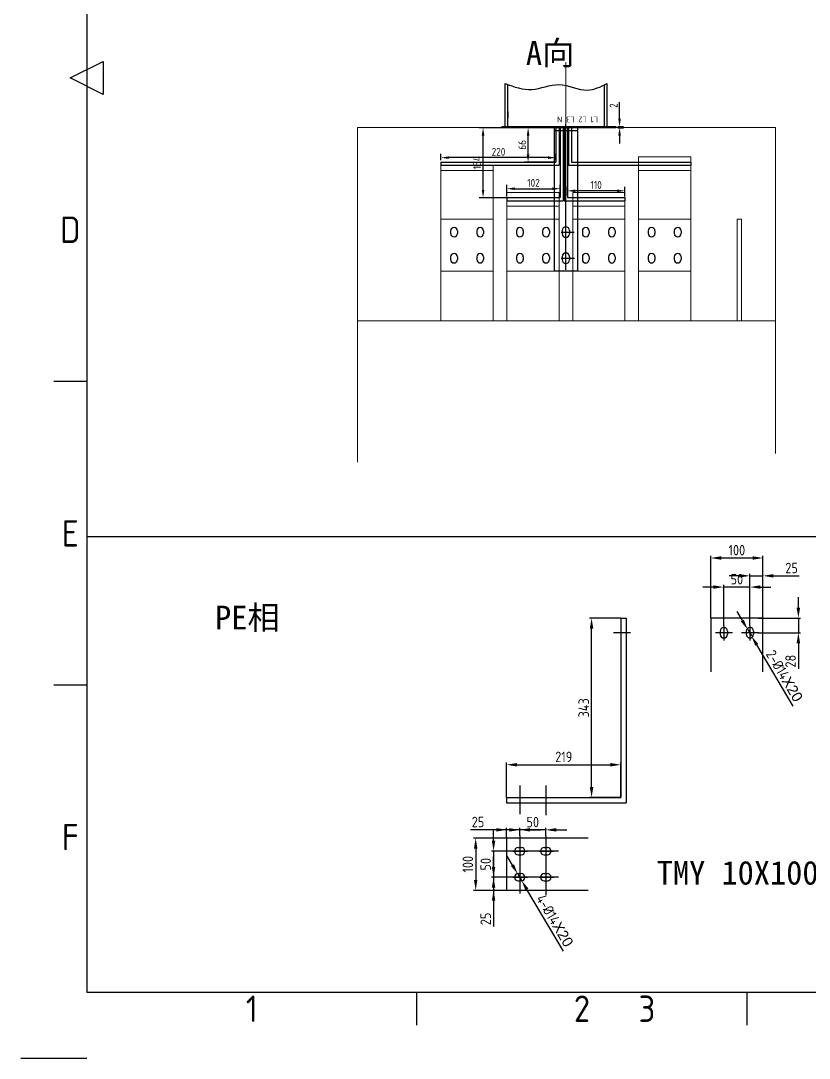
# Model space of a CAD drawing. Extents: x 619634 to 631942, y -3666 to 10046.
# Drawn here: x 619895 to 621404, y 912 to 2897 of the extents above; entities that cross this region are included whole.
import ezdxf
from ezdxf.enums import TextEntityAlignment as Align

# ---------------------------------------------------------------- set-up
doc = ezdxf.new("R2010")
doc.units = 0
doc.header["$LTSCALE"] = 1000
doc.header["$MEASUREMENT"] = 0
doc.header["$PDMODE"] = 35
doc.linetypes.add('CENTER', pattern=[2, 1.25, -0.25, 0.25, -0.25])
doc.layers.get('0').update_dxf_attribs({"linetype": 'CONTINUOUS'})
doc.layers.get('Defpoints').update_dxf_attribs({"linetype": 'CONTINUOUS'})
for name, color, linetype in [('1-文字1', 7, 'CONTINUOUS'), ('FRAME050', 6, 'CONTINUOUS'), ('FRAME070', 5, 'CONTINUOUS'), ('FRAME200', 8, 'CONTINUOUS'), ('标注', 3, 'CONTINUOUS'), ('电气', 4, 'CONTINUOUS')]:
    doc.layers.add(name, color=color, linetype=linetype)
doc.layers.add('4', color=9, linetype='CONTINUOUS', lineweight=0)
doc.styles.add('ISOCP', font='isocp.shx')
doc.styles.get("Standard").update_dxf_attribs({"font": 'GBENOR', "bigfont": 'GBCBIG'})
doc.styles.add('STYLE2', font='', dxfattribs={"height": 7})
doc.styles.get('STYLE2').set_extended_font_data('SimSun')
doc.dimstyles.new('ISO-25', dxfattribs={"dimtxt": 2.5, "dimasz": 2.5, "dimexe": 1.25, "dimexo": 0.625, "dimtad": 1, "dimtxsty": 'Standard', "dimcen": 2.5, "dimadec": 0, "dimazin": 0, "dimtfac": 1, "dimtmove": 0, "dimatfit": 3, "dimfxl": 1, "dimarcsym": 0})
doc.dimstyles.new('STANDARD$0', dxfattribs={"dimtxt": 5, "dimasz": 5, "dimexe": 2.5, "dimexo": 0, "dimgap": 1.25, "dimtad": 1, "dimdec": 0, "dimzin": 0, "dimdsep": 46, "dimtxsty": 'Standard', "dimcen": 0, "dimadec": 0, "dimazin": 0, "dimtfac": 0.514286, "dimtdec": 0, "dimtix": 1, "dimtmove": 0, "dimatfit": 3, "dimfxl": 1, "dimtolj": 1, "dimtzin": 0, "dimarcsym": 0})

# ---------------------------------------------------------------- blocks, each defined once
blk = doc.blocks.new('*D1475')
at = {"color": 0, "lineweight": -2}
for p, q in [((621041.2, 2709.7), (621041.2, 2741.6)), ((621037.9, 2694.7), (621048.7, 2694.7)), ((621037.9, 2692.7), (621048.7, 2692.7)), ((621041.2, 2692.7), (621041.2, 2694.7)), ((621041.2, 2677.7), (621041.2, 2662.7))]:
    blk.add_line(p, q, dxfattribs=at)
at = {"color": 0}
for points in [[(621038.7, 2709.7), (621043.7, 2709.7), (621041.2, 2694.7)], [(621038.7, 2677.7), (621043.7, 2677.7), (621041.2, 2692.7)]]:
    blk.add_solid(points, dxfattribs=at)
at = {"layer": 'Defpoints', "color": 0}
for p in [(621034.1, 2694.7), (621034.1, 2692.7), (621041.2, 2692.7)]:
    blk.add_point(p, dxfattribs=at)
at = {"color": 0, "insert": (621029.9, 2734.8), "char_height": 15, "attachment_point": 5, "rotation": 90}
blk.add_mtext('\\A1;2', dxfattribs=at)
blk = doc.blocks.new('*D1529')
at = {"color": 0, "lineweight": -2}
for p, q in [((620915.8, 2692.7), (620858.7, 2692.7)), ((620866.2, 2641.7), (620866.2, 2677.7)), ((620915.8, 2626.7), (620858.7, 2626.7))]:
    blk.add_line(p, q, dxfattribs=at)
at = {"color": 0}
for points in [[(620863.7, 2677.7), (620868.7, 2677.7), (620866.2, 2692.7)], [(620863.7, 2641.7), (620868.7, 2641.7), (620866.2, 2626.7)]]:
    blk.add_solid(points, dxfattribs=at)
at = {"layer": 'Defpoints', "color": 0}
for p in [(620866.2, 2692.7), (620919.5, 2692.7), (620919.5, 2626.7)]:
    blk.add_point(p, dxfattribs=at)
at = {"color": 0, "insert": (620855, 2659.7), "char_height": 15, "attachment_point": 5, "rotation": 90}
blk.add_mtext('\\A1;66', dxfattribs=at)
blk = doc.blocks.new('*D1530')
at = {"color": 0, "lineweight": -2}
for p, q in [((620699.5, 2630.5), (620699.5, 2642.8)), ((620919.5, 2630.5), (620919.5, 2642.8)), ((620904.5, 2635.3), (620714.5, 2635.3))]:
    blk.add_line(p, q, dxfattribs=at)
at = {"color": 0}
for points in [[(620714.5, 2637.8), (620714.5, 2632.8), (620699.5, 2635.3)], [(620904.5, 2637.8), (620904.5, 2632.8), (620919.5, 2635.3)]]:
    blk.add_solid(points, dxfattribs=at)
at = {"layer": 'Defpoints', "color": 0}
for p in [(620699.5, 2635.3), (620699.5, 2626.7), (620919.5, 2626.7)]:
    blk.add_point(p, dxfattribs=at)
at = {"color": 0, "insert": (620809.5, 2646.5), "char_height": 15, "attachment_point": 5}
blk.add_mtext('\\A1;220', dxfattribs=at)
blk = doc.blocks.new('*D1531')
at = {"color": 0, "lineweight": -2}
for p, q in [((620825.5, 2562.5), (620825.5, 2583.4)), ((620927.5, 2562.5), (620927.5, 2583.4)), ((620840.5, 2575.9), (620912.5, 2575.9))]:
    blk.add_line(p, q, dxfattribs=at)
at = {"color": 0}
for points in [[(620840.5, 2578.4), (620840.5, 2573.4), (620825.5, 2575.9)], [(620912.5, 2578.4), (620912.5, 2573.4), (620927.5, 2575.9)]]:
    blk.add_solid(points, dxfattribs=at)
at = {"layer": 'Defpoints', "color": 0}
for p in [(620927.5, 2575.9), (620825.5, 2558.7), (620927.5, 2558.7)]:
    blk.add_point(p, dxfattribs=at)
at = {"color": 0, "insert": (620876.5, 2587.1), "char_height": 15, "attachment_point": 5}
blk.add_mtext('\\A1;102', dxfattribs=at)
blk = doc.blocks.new('*D1532')
at = {"color": 0, "lineweight": -2}
for p, q in [((620941.5, 2562.5), (620941.5, 2579.3)), ((621036.5, 2571.8), (620956.5, 2571.8)), ((621051.5, 2562.5), (621051.5, 2579.3))]:
    blk.add_line(p, q, dxfattribs=at)
at = {"color": 0}
for points in [[(620956.5, 2574.3), (620956.5, 2569.3), (620941.5, 2571.8)], [(621036.5, 2574.3), (621036.5, 2569.3), (621051.5, 2571.8)]]:
    blk.add_solid(points, dxfattribs=at)
at = {"layer": 'Defpoints', "color": 0}
for p in [(620941.5, 2571.8), (620941.5, 2558.7), (621051.5, 2558.7)]:
    blk.add_point(p, dxfattribs=at)
at = {"color": 0, "insert": (620996.5, 2583), "char_height": 15, "attachment_point": 5}
blk.add_mtext('\\A1;110', dxfattribs=at)
blk = doc.blocks.new('*D1533')
at = {"color": 0, "lineweight": -2}
for p, q in [((620945.8, 2692.7), (620772.5, 2692.7)), ((620780, 2573.7), (620780, 2677.7)), ((620923.8, 2558.7), (620772.5, 2558.7))]:
    blk.add_line(p, q, dxfattribs=at)
at = {"color": 0}
for points in [[(620777.5, 2677.7), (620782.5, 2677.7), (620780, 2692.7)], [(620777.5, 2573.7), (620782.5, 2573.7), (620780, 2558.7)]]:
    blk.add_solid(points, dxfattribs=at)
at = {"layer": 'Defpoints', "color": 0}
for p in [(620780, 2692.7), (620949.5, 2692.7), (620927.5, 2558.7)]:
    blk.add_point(p, dxfattribs=at)
at = {"color": 0, "insert": (620768.7, 2625.7), "char_height": 15, "attachment_point": 5, "rotation": 90}
blk.add_mtext('\\A1;134', dxfattribs=at)
blk = doc.blocks.new('A$C7A0F3F83')
at = {"color": 7}
for p, q in [((18.5, -22.5), (18.5, -27.5)), ((31.5, -22.5), (31.5, -27.5)), ((68.5, -22.5), (68.5, -27.5)), ((81.5, -22.5), (81.5, -27.5)), ((18.5, -72.5), (18.5, -77.5)), ((31.5, -72.5), (31.5, -77.5)), ((68.5, -72.5), (68.5, -77.5)), ((81.5, -72.5), (81.5, -77.5))]:
    blk.add_line(p, q, dxfattribs=at)
for centre, start, end in [((25, -22.5), 0, 180), ((75, -22.5), 0, 180), ((25, -27.5), 180, 0), ((75, -27.5), 180, 0), ((25, -72.5), 0, 180), ((25, -77.5), 180, 0), ((75, -72.5), 0, 180), ((75, -77.5), 180, 0)]:
    blk.add_arc(centre, 6.5, start, end, dxfattribs=at)
blk = doc.blocks.new('*D1511')
at = {"layer": 'Defpoints', "color": 0}
for p in [(621315.7, 1834.9), (621290.7, 1739), (621315.7, 1739)]:
    blk.add_point(p, dxfattribs=at)
at = {"layer": '标注', "color": 0, "lineweight": -2}
for p, q in [((621270.7, 1834.9), (621250.7, 1834.9)), ((621290.7, 1739), (621290.7, 1838.9)), ((621290.7, 1834.9), (621315.7, 1834.9)), ((621315.7, 1739), (621315.7, 1838.9)), ((621335.7, 1834.9), (621385.2, 1834.9))]:
    blk.add_line(p, q, dxfattribs=at)
at = {"layer": '标注', "color": 0}
for points in [[(621270.7, 1838.2), (621270.7, 1831.6), (621290.7, 1834.9)], [(621335.7, 1838.2), (621335.7, 1831.6), (621315.7, 1834.9)]]:
    blk.add_solid(points, dxfattribs=at)
at = {"layer": '标注', "color": 0, "insert": (621370.5, 1849.9), "char_height": 20, "attachment_point": 5}
blk.add_mtext('25', dxfattribs=at)
blk = doc.blocks.new('*D1512')
at = {"layer": 'Defpoints', "color": 0}
for p in [(621240.7, 1813.4), (621290.7, 1747.9), (621240.7, 1739)]:
    blk.add_point(p, dxfattribs=at)
at = {"layer": '标注', "color": 0, "lineweight": -2}
for p, q in [((621220.7, 1813.4), (621200.7, 1813.4)), ((621240.7, 1739), (621240.7, 1817.4)), ((621290.7, 1813.4), (621240.7, 1813.4)), ((621290.7, 1747.9), (621290.7, 1817.4)), ((621310.7, 1813.4), (621330.7, 1813.4))]:
    blk.add_line(p, q, dxfattribs=at)
at = {"layer": '标注', "color": 0}
for points in [[(621220.7, 1816.7), (621220.7, 1810.1), (621240.7, 1813.4)], [(621310.7, 1816.7), (621310.7, 1810.1), (621290.7, 1813.4)]]:
    blk.add_solid(points, dxfattribs=at)
at = {"layer": '标注', "color": 0, "insert": (621265.7, 1828.4), "char_height": 20, "attachment_point": 5}
blk.add_mtext('50', dxfattribs=at)
blk = doc.blocks.new('*D1513')
at = {"layer": 'Defpoints', "color": 0}
for p in [(621215.7, 1869), (621215.7, 1754), (621315.7, 1754)]:
    blk.add_point(p, dxfattribs=at)
at = {"layer": '标注', "color": 0, "lineweight": -2}
for p, q in [((621215.7, 1754), (621215.7, 1873)), ((621295.7, 1869), (621235.7, 1869)), ((621315.7, 1754), (621315.7, 1873))]:
    blk.add_line(p, q, dxfattribs=at)
at = {"layer": '标注', "color": 0}
for points in [[(621235.7, 1872.4), (621235.7, 1865.7), (621215.7, 1869)], [(621295.7, 1872.4), (621295.7, 1865.7), (621315.7, 1869)]]:
    blk.add_solid(points, dxfattribs=at)
at = {"layer": '标注', "color": 0, "insert": (621265.7, 1884), "char_height": 20, "attachment_point": 5}
blk.add_mtext('100', dxfattribs=at)
blk = doc.blocks.new('*D1514')
at = {"layer": 'Defpoints', "color": 0}
for p in [(621307, 1754), (621307, 1726), (621383.5, 1726)]:
    blk.add_point(p, dxfattribs=at)
at = {"layer": '标注', "color": 0, "lineweight": -2}
for p, q in [((621383.5, 1774), (621383.5, 1794)), ((621307, 1754), (621387.5, 1754)), ((621383.5, 1754), (621383.5, 1726)), ((621307, 1726), (621387.5, 1726)), ((621383.5, 1706), (621383.5, 1657.2))]:
    blk.add_line(p, q, dxfattribs=at)
at = {"layer": '标注', "color": 0}
for points in [[(621380.1, 1774), (621386.8, 1774), (621383.5, 1754)], [(621380.1, 1706), (621386.8, 1706), (621383.5, 1726)]]:
    blk.add_solid(points, dxfattribs=at)
at = {"layer": '标注', "color": 0, "insert": (621368.5, 1671.6), "char_height": 20, "attachment_point": 5, "rotation": 90}
blk.add_mtext('28', dxfattribs=at)
blk = doc.blocks.new('*D1454')
at = {"layer": 'Defpoints', "color": 0}
for p in [(620850.1, 1348.6), (620850.1, 1344.2), (620900.1, 1337.5)]:
    blk.add_point(p, dxfattribs=at)
at = {"layer": '标注', "color": 0, "lineweight": -2}
for p, q in [((620850.1, 1344.2), (620850.1, 1352.6)), ((620900.1, 1337.5), (620900.1, 1352.6)), ((620830.1, 1348.6), (620810.1, 1348.6)), ((620900.1, 1348.6), (620850.1, 1348.6)), ((620920.1, 1348.6), (620940.1, 1348.6))]:
    blk.add_line(p, q, dxfattribs=at)
at = {"layer": '标注', "color": 0}
for points in [[(620830.1, 1352), (620830.1, 1345.3), (620850.1, 1348.6)], [(620920.1, 1352), (620920.1, 1345.3), (620900.1, 1348.6)]]:
    blk.add_solid(points, dxfattribs=at)
at = {"layer": '标注', "color": 0, "insert": (620875.1, 1363.6), "char_height": 20, "attachment_point": 5}
blk.add_mtext('50', dxfattribs=at)
blk = doc.blocks.new('*D1455')
at = {"layer": 'Defpoints', "color": 0}
for p in [(620825.1, 1348.8), (620825.1, 1332.9), (620850.1, 1337.7)]:
    blk.add_point(p, dxfattribs=at)
at = {"layer": '标注', "color": 0, "lineweight": -2}
for p, q in [((620825.1, 1332.9), (620825.1, 1352.8)), ((620850.1, 1337.7), (620850.1, 1352.8)), ((620805.1, 1348.8), (620755.7, 1348.8)), ((620850.1, 1348.8), (620825.1, 1348.8)), ((620870.1, 1348.8), (620890.1, 1348.8))]:
    blk.add_line(p, q, dxfattribs=at)
at = {"layer": '标注', "color": 0}
for points in [[(620805.1, 1352.1), (620805.1, 1345.4), (620825.1, 1348.8)], [(620870.1, 1352.1), (620870.1, 1345.4), (620850.1, 1348.8)]]:
    blk.add_solid(points, dxfattribs=at)
at = {"layer": '标注', "color": 0, "insert": (620770.4, 1363.8), "char_height": 20, "attachment_point": 5}
blk.add_mtext('25', dxfattribs=at)
blk = doc.blocks.new('*D1456')
at = {"layer": 'Defpoints', "color": 0}
for p in [(620825.1, 1332.9), (620765.9, 1232.9), (620825.1, 1232.9)]:
    blk.add_point(p, dxfattribs=at)
at = {"layer": '标注', "color": 0, "lineweight": -2}
for p, q in [((620825.1, 1332.9), (620761.9, 1332.9)), ((620765.9, 1312.9), (620765.9, 1252.9)), ((620825.1, 1232.9), (620761.9, 1232.9))]:
    blk.add_line(p, q, dxfattribs=at)
at = {"layer": '标注', "color": 0}
for points in [[(620762.6, 1312.9), (620769.2, 1312.9), (620765.9, 1332.9)], [(620762.6, 1252.9), (620769.2, 1252.9), (620765.9, 1232.9)]]:
    blk.add_solid(points, dxfattribs=at)
at = {"layer": '标注', "color": 0, "insert": (620750.9, 1282.9), "char_height": 20, "attachment_point": 5, "rotation": 90}
blk.add_mtext('100', dxfattribs=at)
blk = doc.blocks.new('*D1457')
at = {"layer": 'Defpoints', "color": 0}
for p in [(620846.5, 1263.9), (620853.7, 1251.9)]:
    blk.add_point(p, dxfattribs=at)
at = {"layer": '标注', "color": 0, "lineweight": -2}
for p, q in [((620836.3, 1281.1), (620826.1, 1298.3)), ((620846.5, 1263.9), (620853.7, 1251.9)), ((620934.1, 1116.4), (620863.9, 1234.7))]:
    blk.add_line(p, q, dxfattribs=at)
at = {"layer": '标注', "color": 0}
for points in [[(620839.2, 1282.8), (620833.5, 1279.4), (620846.5, 1263.9)], [(620866.8, 1236.4), (620861, 1233), (620853.7, 1251.9)]]:
    blk.add_solid(points, dxfattribs=at)
at = {"layer": '标注', "color": 0, "insert": (620917.2, 1174.7), "char_height": 20, "attachment_point": 5, "rotation": 300.7046}
blk.add_mtext('4-%%c14{\\fArial|b0|i0|c0|p32;X20}', dxfattribs=at)
blk = doc.blocks.new('*D1458')
at = {"layer": 'Defpoints', "color": 0}
for p in [(620825.1, 1307.9), (620800.1, 1257.9), (620825.1, 1257.9)]:
    blk.add_point(p, dxfattribs=at)
at = {"layer": '标注', "color": 0, "lineweight": -2}
for p, q in [((620800.1, 1327.9), (620800.1, 1347.9)), ((620825.1, 1307.9), (620796.1, 1307.9)), ((620800.1, 1307.9), (620800.1, 1257.9)), ((620825.1, 1257.9), (620796.1, 1257.9)), ((620800.1, 1237.9), (620800.1, 1217.9))]:
    blk.add_line(p, q, dxfattribs=at)
at = {"layer": '标注', "color": 0}
for points in [[(620796.8, 1327.9), (620803.4, 1327.9), (620800.1, 1307.9)], [(620796.8, 1237.9), (620803.4, 1237.9), (620800.1, 1257.9)]]:
    blk.add_solid(points, dxfattribs=at)
at = {"layer": '标注', "color": 0, "insert": (620785.1, 1282.9), "char_height": 20, "attachment_point": 5, "rotation": 90}
blk.add_mtext('50', dxfattribs=at)
blk = doc.blocks.new('*D1459')
at = {"layer": 'Defpoints', "color": 0}
for p in [(620825.1, 1257.9), (620800.1, 1232.9), (620825.1, 1232.9)]:
    blk.add_point(p, dxfattribs=at)
at = {"layer": '标注', "color": 0, "lineweight": -2}
for p, q in [((620800.1, 1277.9), (620800.1, 1297.9)), ((620825.1, 1257.9), (620796.1, 1257.9)), ((620800.1, 1257.9), (620800.1, 1232.9)), ((620825.1, 1232.9), (620796.1, 1232.9)), ((620800.1, 1212.9), (620800.1, 1163.4))]:
    blk.add_line(p, q, dxfattribs=at)
at = {"layer": '标注', "color": 0}
for points in [[(620796.8, 1277.9), (620803.4, 1277.9), (620800.1, 1257.9)], [(620796.8, 1212.9), (620803.4, 1212.9), (620800.1, 1232.9)]]:
    blk.add_solid(points, dxfattribs=at)
at = {"layer": '标注', "color": 0, "insert": (620785.1, 1178.2), "char_height": 20, "attachment_point": 5, "rotation": 90}
blk.add_mtext('25', dxfattribs=at)
blk = doc.blocks.new('*D1460')
at = {"layer": 'Defpoints', "color": 0}
for p in [(621286.5, 1732), (621293.6, 1719.9)]:
    blk.add_point(p, dxfattribs=at)
at = {"layer": '标注', "color": 0, "lineweight": -2}
for p, q in [((621276.3, 1749.2), (621266, 1766.4)), ((621286.5, 1732), (621293.6, 1719.9)), ((621373.4, 1585.6), (621303.8, 1702.7))]:
    blk.add_line(p, q, dxfattribs=at)
at = {"layer": '标注', "color": 0}
for points in [[(621279.1, 1750.9), (621273.4, 1747.5), (621286.5, 1732)], [(621306.7, 1704.5), (621301, 1701), (621293.6, 1719.9)]]:
    blk.add_solid(points, dxfattribs=at)
at = {"layer": '标注', "color": 0, "insert": (621356.8, 1643.3), "char_height": 20, "attachment_point": 5, "rotation": 300.7046}
blk.add_mtext('2-%%c14{\\fArial|b0|i0|c0|p32;X20}', dxfattribs=at)
blk = doc.blocks.new('*D1438')
at = {"layer": 'Defpoints', "color": 0}
for p in [(620987.7, 1754), (621043.7, 1754), (621043.7, 1410.5)]:
    blk.add_point(p, dxfattribs=at)
at = {"layer": '标注', "color": 0, "lineweight": -2}
for p, q in [((621043.7, 1754), (620983.7, 1754)), ((620987.7, 1430.5), (620987.7, 1734)), ((621043.7, 1410.5), (620983.7, 1410.5))]:
    blk.add_line(p, q, dxfattribs=at)
at = {"layer": '标注', "color": 0}
for points in [[(620984.4, 1734), (620991, 1734), (620987.7, 1754)], [(620984.4, 1430.5), (620991, 1430.5), (620987.7, 1410.5)]]:
    blk.add_solid(points, dxfattribs=at)
at = {"layer": '标注', "color": 0, "insert": (620972.7, 1582.2), "char_height": 20, "attachment_point": 5, "rotation": 90}
blk.add_mtext('343', dxfattribs=at)
blk = doc.blocks.new('*D1439')
at = {"layer": 'Defpoints', "color": 0}
for p in [(621043.7, 1473.3), (620825.1, 1410.5), (621043.7, 1410.5)]:
    blk.add_point(p, dxfattribs=at)
at = {"layer": '标注', "color": 0, "lineweight": -2}
for p, q in [((620825.1, 1410.5), (620825.1, 1477.3)), ((620845.1, 1473.3), (621023.7, 1473.3)), ((621043.7, 1410.5), (621043.7, 1477.3))]:
    blk.add_line(p, q, dxfattribs=at)
at = {"layer": '标注', "color": 0}
for points in [[(620845.1, 1476.6), (620845.1, 1469.9), (620825.1, 1473.3)], [(621023.7, 1476.6), (621023.7, 1469.9), (621043.7, 1473.3)]]:
    blk.add_solid(points, dxfattribs=at)
at = {"layer": '标注', "color": 0, "insert": (620934.4, 1488.3), "char_height": 20, "attachment_point": 5}
blk.add_mtext('219', dxfattribs=at)

msp = doc.modelspace()

# ---------------------------------------------------------------- linework, layer by layer
for p, q in [((620822.39, 2694.739), (620822.39, 2777.053)), ((620827.39, 2694.739), (620827.39, 2775.24)), ((621012.39, 2694.739), (621012.39, 2774.632)), ((621017.39, 2694.739), (621017.39, 2777.053)), ((620827.353, 2723.534), (620827.353, 2710.738)), ((620815.835, 2694.739), (620815.835, 2692.739)), ((621034.122, 2694.739), (621034.122, 2692.739)), ((620699.501, 2626.739), (620919.501, 2626.739)), ((620699.501, 2626.739), (620699.501, 2620.739)), ((620949.501, 2626.739), (621177.501, 2626.739)), ((620699.501, 2620.739), (620925.501, 2620.739)), ((620943.501, 2620.739), (621177.501, 2620.739)), ((620825.501, 2558.739), (620927.501, 2558.739)), ((620825.501, 2558.739), (620825.501, 2552.739)), ((620825.501, 2552.739), (620933.501, 2552.739)), ((620935.501, 2552.739), (621051.501, 2552.739)), ((620941.501, 2558.739), (621051.501, 2558.739)), ((621051.501, 2558.739), (621051.501, 2552.739))]:
    msp.add_line(p, q)
at = {"color": 6}
for p, q in [((620815.835, 2694.739), (621034.122, 2694.739)), ((620815.835, 2692.739), (621034.122, 2692.739))]:
    msp.add_line(p, q, dxfattribs=at)
at = {"color": 4}
for p, q in [((620961.001, 2692.739), (620916.001, 2692.739)), ((620916.001, 2692.739), (620916.001, 2417.739)), ((620961.001, 2686.739), (620916.001, 2686.739)), ((620961.001, 2692.739), (620961.001, 2417.739)), ((620931.501, 2495.739), (620931.501, 2489.739)), ((620945.501, 2495.739), (620945.501, 2489.739)), ((620931.501, 2445.739), (620931.501, 2439.739)), ((620945.501, 2445.739), (620945.501, 2439.739)), ((620961.001, 2417.739), (620916.001, 2417.739))]:
    msp.add_line(p, q, dxfattribs=at)
at = {"color": 0}
for p, q in [((620919.501, 2692.739), (620919.501, 2626.739)), ((620925.501, 2692.739), (620925.501, 2620.739)), ((620927.501, 2692.739), (620927.501, 2558.739)), ((620933.501, 2692.739), (620933.501, 2552.739)), ((620935.501, 2692.739), (620935.501, 2552.739)), ((620941.501, 2692.739), (620941.501, 2558.739)), ((620943.501, 2692.739), (620943.501, 2620.739)), ((620949.501, 2692.739), (620949.501, 2626.739)), ((621177.501, 2626.739), (621177.501, 2620.739))]:
    msp.add_line(p, q, dxfattribs=at)
at = {"color": 7}
msp.add_line((620935.501, 2692.739), (620941.501, 2692.739), dxfattribs=at)
msp.add_line((620935.501, 2692.739), (620941.501, 2692.739), dxfattribs=at)
at = {"color": 4, "linetype": 'CENTER'}
for p, q in [((620938.501, 2420.526), (620938.501, 2699.76)), ((620929.626, 2492.739), (620954.647, 2492.739)), ((620929.626, 2442.739), (620955.008, 2442.739))]:
    msp.add_line(p, q, dxfattribs=at)
at = {"color": 4}
for centre, start, end in [((620938.501, 2495.739), 0, 180), ((620938.501, 2489.739), 180, 0), ((620938.501, 2445.739), 0, 180), ((620938.501, 2439.739), 180, 0)]:
    msp.add_arc(centre, 7, start, end, dxfattribs=at)
msp.add_spline([(620822.39, 2777.053), (620873.317, 2765.858), (620925.168, 2775.157), (620979.679, 2764.529), (621017.39, 2777.053)], degree=3)
at = {"layer": '4', "color": 41}
for p, q in [((620938.501, 2477.761), (620938.501, 2817.8)), ((621077.501, 2417.739), (621077.501, 2636.739)), ((621077.501, 2636.739), (621177.501, 2636.739)), ((621177.501, 2636.739), (621177.501, 2417.739)), ((620699.501, 2417.739), (620699.501, 2620.739)), ((620699.501, 2620.739), (620799.501, 2620.739)), ((620699.501, 2610.739), (620799.501, 2610.739)), ((620799.501, 2620.739), (620799.501, 2417.739)), ((621077.501, 2620.739), (621177.501, 2620.739)), ((621077.501, 2610.739), (621177.501, 2610.739)), ((620825.501, 2568.739), (620925.501, 2568.739)), ((620825.501, 2417.739), (620825.501, 2568.739)), ((620925.501, 2568.739), (620925.501, 2417.739)), ((620951.501, 2568.739), (621051.501, 2568.739)), ((620951.501, 2568.739), (620951.501, 2417.739)), ((621051.501, 2568.739), (621051.501, 2417.739)), ((620825.501, 2417.739), (620825.501, 2552.739)), ((620825.501, 2552.739), (620925.501, 2552.739)), ((620825.501, 2542.739), (620925.501, 2542.739)), ((620925.501, 2552.739), (620925.501, 2417.739)), ((620951.501, 2417.739), (620951.501, 2552.739)), ((620951.501, 2552.739), (621051.501, 2552.739)), ((620951.501, 2542.739), (621051.501, 2542.739)), ((621051.501, 2552.739), (621051.501, 2417.739)), ((620799.501, 2417.739), (620699.501, 2417.739)), ((620925.501, 2417.739), (620825.501, 2417.739)), ((620539.501, 2322.739), (620539.501, 2052.373)), ((621339.501, 2322.739), (621339.501, 2068.78))]:
    msp.add_line(p, q, dxfattribs=at)
at = {"layer": 'FRAME050'}
for p, q in [((619990.01, 2787.964), (620053.19, 2819.554)), ((620053.19, 2819.554), (620053.19, 2756.374)), ((620053.19, 2756.374), (619990.01, 2787.964)), ((620021.6, 2206.708), (619958.42, 2206.708)), ((620021.6, 1625.452), (619958.42, 1625.452)), ((620653.4, 974.698), (620653.4, 1037.878)), ((621285.2, 974.698), (621285.2, 1037.878))]:
    msp.add_line(p, q, dxfattribs=at)
at = {"layer": 'FRAME070'}
for p, q in [((620021.6, 4538.05), (620021.6, 1037.878)), ((620021.6, 1037.878), (624852.377, 1037.878))]:
    msp.add_line(p, q, dxfattribs=at)
at = {"layer": 'FRAME200'}
msp.add_line((619895.24, 911.518), (620021.6, 911.518), dxfattribs=at)
at = {"layer": '标注', "color": 0}
for p, q in [((620021.6, 1910.131), (622107.095, 1910.131)), ((621043.728, 1753.964), (621053.728, 1753.964)), ((621043.728, 1753.964), (621043.728, 1410.468)), ((621053.728, 1753.964), (621053.728, 1400.468)), ((621315.729, 1753.964), (621215.729, 1753.964)), ((621215.729, 1753.964), (621215.729, 1650.951)), ((621315.729, 1650.951), (621315.729, 1753.964)), ((621233.729, 1728.964), (621233.729, 1722.964)), ((621240.729, 1738.964), (621240.729, 1710.952)), ((621247.729, 1728.964), (621247.729, 1722.964)), ((621283.729, 1728.964), (621283.729, 1722.964)), ((621290.729, 1738.964), (621290.729, 1710.952)), ((621297.729, 1728.964), (621297.729, 1722.964)), ((621062.482, 1725.964), (621029.544, 1725.964)), ((621257.52, 1725.964), (621224.582, 1725.964)), ((621307.52, 1725.964), (621274.582, 1725.964)), ((620850.104, 1433.807), (620850.104, 1378.509)), ((620900.104, 1433.631), (620900.104, 1376.869)), ((620825.104, 1410.468), (621042.728, 1410.468)), ((620825.104, 1410.468), (620825.104, 1400.468)), ((621042.728, 1410.468), (621043.728, 1410.468)), ((620825.104, 1400.468), (621052.728, 1400.468)), ((621052.728, 1400.468), (621053.728, 1400.468)), ((620825.104, 1332.895), (620825.104, 1232.895)), ((620981.03, 1332.895), (620825.104, 1332.895)), ((620850.104, 1337.677), (620850.104, 1227.08)), ((620900.104, 1337.5), (620900.104, 1223.976)), ((620847.104, 1314.895), (620853.104, 1314.895)), ((620897.104, 1314.895), (620903.104, 1314.895)), ((620924.235, 1307.895), (620820.413, 1307.895)), ((620837.104, 1307.895), (620865.117, 1307.895)), ((620847.104, 1300.895), (620853.104, 1300.895)), ((620887.104, 1307.895), (620915.117, 1307.895)), ((620897.104, 1300.895), (620903.104, 1300.895)), ((620850.104, 1274.364), (620850.104, 1241.426)), ((620900.104, 1274.364), (620900.104, 1241.426)), ((620924.235, 1257.895), (620820.413, 1257.895)), ((620837.104, 1257.895), (620865.117, 1257.895)), ((620847.104, 1264.895), (620853.104, 1264.895)), ((620887.104, 1257.895), (620915.117, 1257.895)), ((620897.104, 1264.895), (620903.104, 1264.895)), ((620981.03, 1232.895), (620825.104, 1232.895)), ((620847.104, 1250.895), (620853.104, 1250.895)), ((620897.104, 1250.895), (620903.104, 1250.895))]:
    msp.add_line(p, q, dxfattribs=at)
for centre, start, end in [((621240.729, 1728.964), 0, 180), ((621290.729, 1728.964), 0, 180), ((621240.729, 1722.964), 180, 0), ((621290.729, 1722.964), 180, 0), ((620847.104, 1307.895), 90, 270), ((620853.104, 1307.895), 270, 90), ((620897.104, 1307.895), 90, 270), ((620903.104, 1307.895), 270, 90), ((620847.104, 1257.895), 90, 270), ((620853.104, 1257.895), 270, 90), ((620897.104, 1257.895), 90, 270), ((620903.104, 1257.895), 270, 90)]:
    msp.add_arc(centre, 7, start, end, dxfattribs=at)
at = {"layer": '电气', "color": 1, "lineweight": 0}
for p, q in [((620539.501, 2692.739), (621339.501, 2692.739)), ((620539.501, 2692.739), (620539.501, 2322.739)), ((621339.501, 2692.739), (621339.501, 2322.739)), ((621077.501, 2517.739), (621077.501, 2322.739)), ((621077.501, 2517.739), (621177.501, 2517.739)), ((621177.501, 2517.739), (621177.501, 2322.739)), ((621077.501, 2417.739), (621177.501, 2417.739)), ((620539.501, 2322.739), (621339.501, 2322.739))]:
    msp.add_line(p, q, dxfattribs=at)
at = {"layer": '电气', "color": 4, "lineweight": 0}
for p, q in [((620699.501, 2517.739), (620699.501, 2322.739)), ((620699.501, 2517.739), (620799.501, 2517.739)), ((620799.501, 2517.739), (620799.501, 2322.739)), ((620699.501, 2417.739), (620799.501, 2417.739))]:
    msp.add_line(p, q, dxfattribs=at)
at = {"layer": '电气', "color": 2, "lineweight": 0}
for p, q in [((620825.501, 2517.739), (620825.501, 2322.739)), ((620825.501, 2517.739), (620925.501, 2517.739)), ((620925.501, 2517.739), (620925.501, 2322.739)), ((620825.501, 2417.739), (620925.501, 2417.739))]:
    msp.add_line(p, q, dxfattribs=at)
at = {"layer": '电气', "color": 3, "lineweight": 0}
for p, q in [((620951.501, 2517.739), (620951.501, 2322.739)), ((620951.501, 2517.739), (621051.501, 2517.739)), ((621051.501, 2517.739), (621051.501, 2322.739)), ((620951.501, 2417.739), (621051.501, 2417.739))]:
    msp.add_line(p, q, dxfattribs=at)
at = {"layer": '电气', "color": 0, "lineweight": 0}
for p, q in [((621266.501, 2517.739), (621266.501, 2322.739)), ((621266.501, 2517.739), (621274.501, 2517.739)), ((621274.501, 2517.739), (621274.501, 2322.739))]:
    msp.add_line(p, q, dxfattribs=at)

# ---------------------------------------------------------------- block references
at = {"layer": '标注', "color": 41}
for p in [(620699.501, 2517.739), (620825.501, 2517.739), (620951.501, 2517.739), (621077.501, 2517.739)]:
    msp.add_blockref('A$C7A0F3F83', p, dxfattribs=at)

# ---------------------------------------------------------------- texts
at = {"color": 7, "style": 'STYLE2'}
msp.add_text('A向', height=45.4896, dxfattribs=at).set_placement((620861.978, 2812.916))
at = {"insert": (621014.412, 2702.698), "char_height": 11.25, "width": 1013.049, "attachment_point": 1, "rotation": 180}
msp.add_mtext('  L1 L2 L3 N', dxfattribs=at)
at = {"layer": '1-文字1', "color": 0, "style": 'STYLE2'}
msp.add_text('PE相', height=45.4896, dxfattribs=at).set_placement((620267.153, 1732.341))
at = {"layer": 'FRAME050', "style": 'ISOCP'}
for s, p in [('D', (619990.01, 2497.336)), ('E', (619990.01, 1916.08)), ('F', (619990.01, 1334.824)), ('1', (620337.5, 1006.288)), ('2', (620969.3, 1006.288)), ('3', (621093.622, 1006.288))]:
    msp.add_text(s, height=50.544, dxfattribs=at).set_placement(p, align=Align.MIDDLE)
at = {"layer": '标注', "color": 0, "style": 'STYLE2'}
msp.add_text('TMY 10X100X562=1根', height=45.4896, dxfattribs=at).set_placement((621112.573, 1243.874))

# ---------------------------------------------------------------- dimensions: what is measured, and where the dimension line sits
dim = msp.add_linear_dim(base=(621041.192, 2692.739), p1=(621034.122, 2694.739), p2=(621034.122, 2692.739), angle=90, dimstyle='STANDARD$0', override={"dimscale": 6, "dimtxt": 2.5, "dimasz": 2.5, "dimexe": 1.25, "dimexo": 0.625, "dimgap": 0.625, "dimzin": 8, "dimlunit": 6, "dimcen": 2.5, "dimtfac": 1, "dimtix": 0})
dim.commit()
dim.dimension.update_dxf_attribs({"geometry": '*D1475', "text_midpoint": (621041.192, 2734.773), "dimtype": 160})
for base, p1, p2, picture, middle in [((620779.955, 2692.739), (620927.501, 2558.739), (620949.501, 2692.739), '*D1533', (620768.705, 2625.739)), ((620866.248, 2692.739), (620919.501, 2626.739), (620919.501, 2692.739), '*D1529', (620854.998, 2659.739))]:
    dim = msp.add_linear_dim(base=base, p1=p1, p2=p2, angle=90, dimstyle='STANDARD$0', override={"dimscale": 6, "dimtxt": 2.5, "dimasz": 2.5, "dimexe": 1.25, "dimexo": 0.625, "dimgap": 0.625, "dimzin": 8, "dimlunit": 6, "dimcen": 2.5, "dimtfac": 1, "dimtix": 0})
    dim.commit()
    dim.dimension.update_dxf_attribs({"geometry": picture, "text_midpoint": middle})
for base, p1, p2, picture, middle in [((620699.501, 2635.259), (620919.501, 2626.739), (620699.501, 2626.739), '*D1530', (620809.501, 2646.509)), ((620927.501, 2575.89), (620825.501, 2558.739), (620927.501, 2558.739), '*D1531', (620876.501, 2587.14)), ((620941.501, 2571.781), (621051.501, 2558.739), (620941.501, 2558.739), '*D1532', (620996.501, 2583.031))]:
    dim = msp.add_linear_dim(base=base, p1=p1, p2=p2, dimstyle='STANDARD$0', override={"dimscale": 6, "dimtxt": 2.5, "dimasz": 2.5, "dimexe": 1.25, "dimexo": 0.625, "dimgap": 0.625, "dimzin": 8, "dimlunit": 6, "dimcen": 2.5, "dimtfac": 1, "dimtix": 0})
    dim.commit()
    dim.dimension.update_dxf_attribs({"geometry": picture, "text_midpoint": middle})
at = {"layer": '标注', "color": 0}
for base, p1, p2, picture, middle in [((621215.729, 1869.048), (621315.729, 1753.964), (621215.729, 1753.964), '*D1513', (621265.729, 1884.048)), ((621043.728, 1473.276), (620825.104, 1410.468), (621043.728, 1410.468), '*D1439', (620934.416, 1488.276)), ((620825.104, 1348.756), (620850.104, 1337.677), (620825.104, 1332.895), '*D1455', (620770.381, 1363.756)), ((620850.104, 1348.631), (620900.104, 1337.5), (620850.104, 1344.154), '*D1454', (620875.104, 1363.631))]:
    dim = msp.add_linear_dim(base=base, p1=p1, p2=p2, dimstyle='ISO-25', override={"dimscale": 8, "dimexe": 0.5, "dimexo": 0, "dimdec": 0, "dimtdec": 0}, dxfattribs=at)
    dim.commit()
    dim.dimension.update_dxf_attribs({"geometry": picture, "text_midpoint": middle})
dim = msp.add_linear_dim(base=(621315.729, 1834.899), p1=(621290.729, 1738.964), p2=(621315.729, 1738.964), angle=180, dimstyle='ISO-25', override={"dimscale": 8, "dimexe": 0.5, "dimexo": 0, "dimdec": 0, "dimtdec": 0}, dxfattribs=at)
dim.commit()
dim.dimension.update_dxf_attribs({"geometry": '*D1511', "text_midpoint": (621370.453, 1834.899), "dimtype": 160})
for base, p1, p2, angle, picture, middle in [((621240.729, 1813.399), (621290.729, 1747.941), (621240.729, 1738.964), 180, '*D1512', (621265.729, 1828.399)), ((621383.469, 1725.964), (621307.011, 1753.964), (621307.011, 1725.964), 270, '*D1514', (621368.469, 1671.586)), ((620987.702, 1753.964), (621043.728, 1410.468), (621043.728, 1753.964), 90, '*D1438', (620972.702, 1582.216)), ((620765.884, 1232.895), (620825.104, 1332.895), (620825.104, 1232.895), 270, '*D1456', (620750.884, 1282.895)), ((620800.09, 1257.895), (620825.104, 1307.895), (620825.104, 1257.895), 270, '*D1458', (620785.09, 1282.895)), ((620800.09, 1232.895), (620825.104, 1257.895), (620825.104, 1232.895), 270, '*D1459', (620785.09, 1178.172))]:
    dim = msp.add_linear_dim(base=base, p1=p1, p2=p2, angle=angle, dimstyle='ISO-25', override={"dimscale": 8, "dimexe": 0.5, "dimexo": 0, "dimdec": 0, "dimtdec": 0}, dxfattribs=at)
    dim.commit()
    dim.dimension.update_dxf_attribs({"geometry": picture, "text_midpoint": middle})
for p1, p2, text, picture, middle in [((621286.471, 1731.983), (621293.62, 1719.945), '2-%%c14{\\fArial|b0|i0|c0|p32;X20}', '*D1460', (621356.815, 1643.322)), ((620846.53, 1263.914), (620853.679, 1251.876), '4-%%c14{\\fArial|b0|i0|c0|p32;X20}', '*D1457', (620917.192, 1174.719))]:
    dim = msp.add_diameter_dim_2p(p1=p1, p2=p2, text=text, dimstyle='ISO-25', override={"dimscale": 8, "dimexe": 0.5, "dimexo": 0, "dimdec": 0, "dimtdec": 0}, dxfattribs=at)
    dim.commit()
    dim.dimension.update_dxf_attribs({"geometry": picture, "text_midpoint": middle})

doc.saveas('drawing.dxf')
